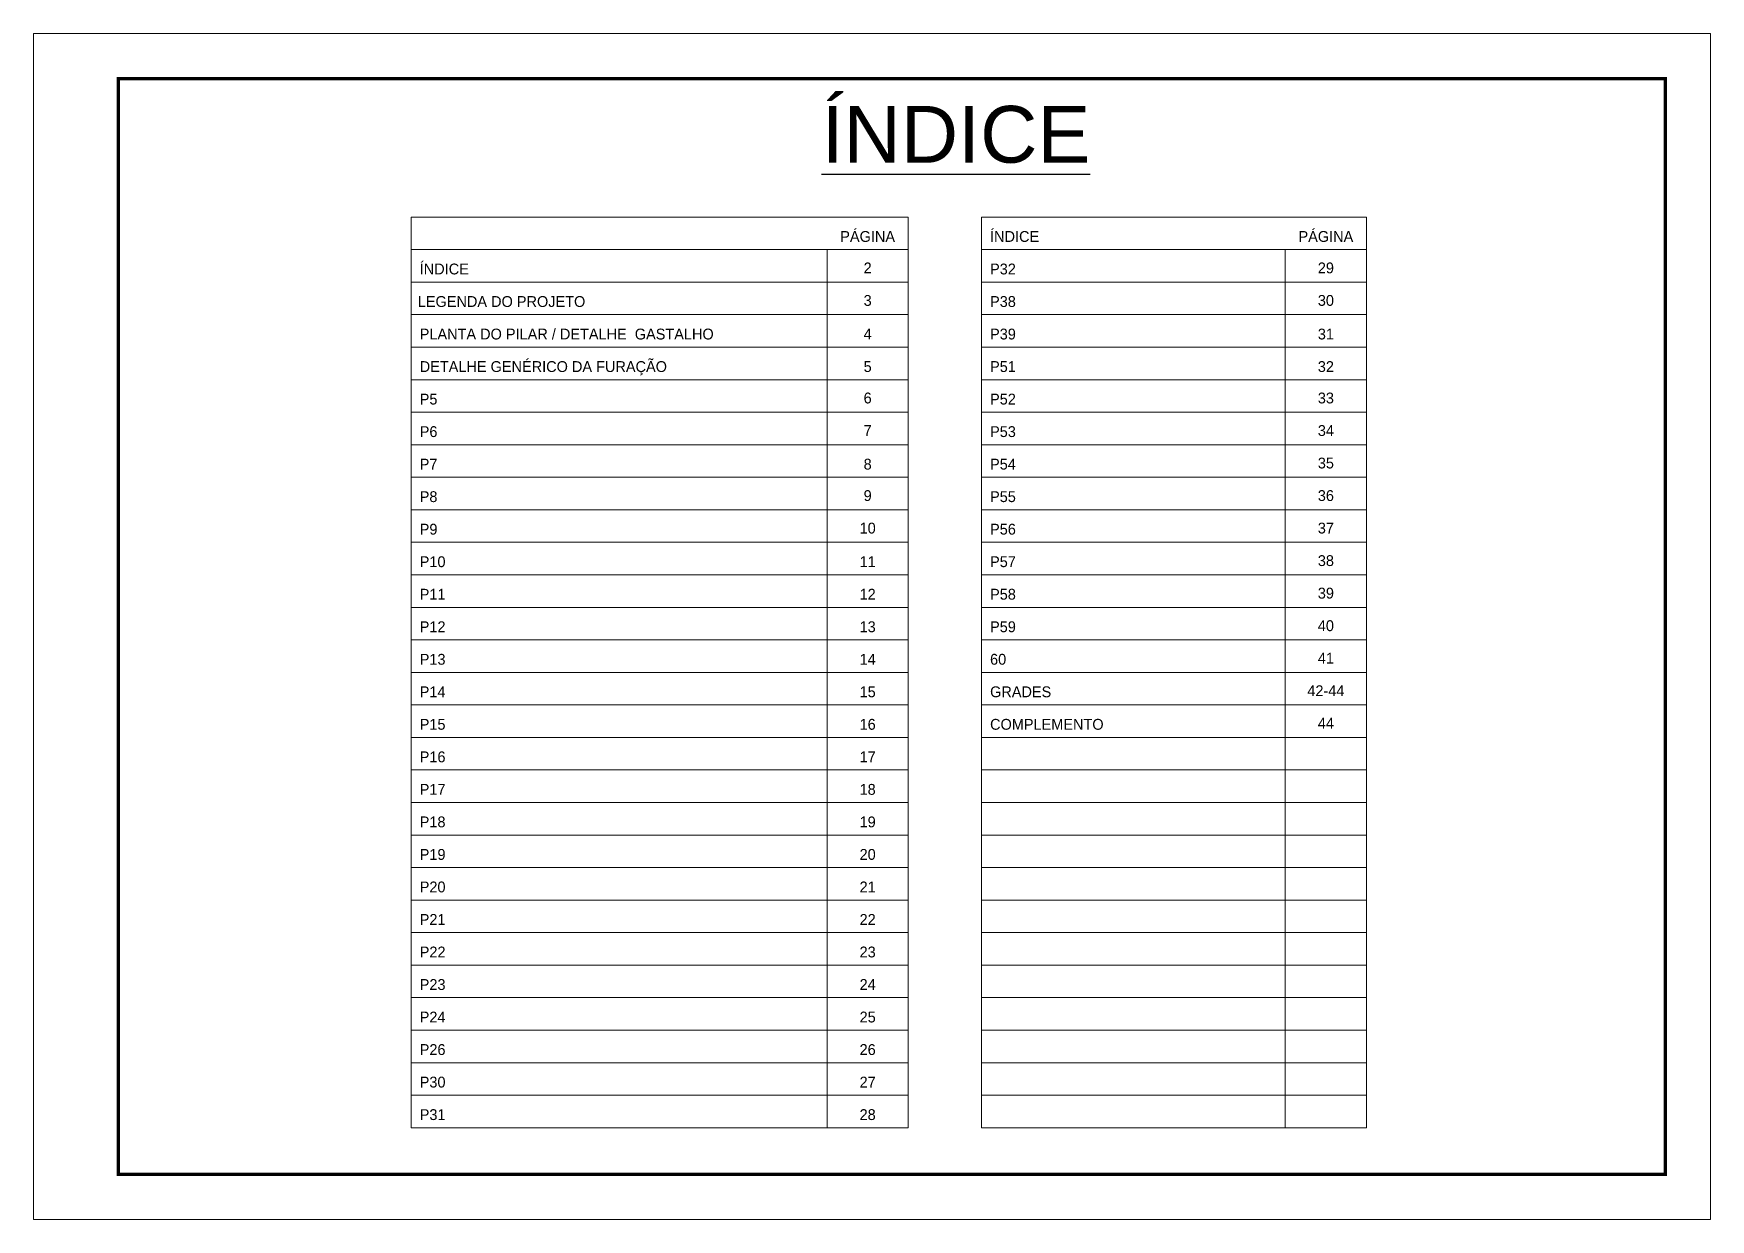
# Model space of a CAD drawing. Header units: millimetres. Extents: x 787 to 8287, y -592 to 17063.
# Drawn here: x 3024 to 4509, y 10894 to 11944 of the extents above; entities that cross this region are included whole.
import ezdxf
from ezdxf.enums import TextEntityAlignment as Align

# ---------------------------------------------------------------- set-up
doc = ezdxf.new("R2010")
doc.units = ezdxf.units.MM
doc.layers.add('CARIMBO', color=255, linetype='Continuous', lineweight=9)
doc.layers.add('Folhas', color=255, linetype='Continuous', lineweight=9)
doc.styles.add('ARIAL', font='arial.ttf')
doc.styles.add('Tecnologia', font='')
doc.styles.get('Tecnologia').set_extended_font_data('Forgotten Futurist')

msp = doc.modelspace()

# ---------------------------------------------------------------- linework, layer by layer
at = {"layer": 'CARIMBO'}
for p, q in [((3358.48, 11781.65), (3798.56, 11781.65)), ((3358.48, 11781.65), (3358.48, 10975.36)), ((3798.56, 11781.65), (3798.56, 10975.36)), ((3863.55, 11781.65), (4204.34, 11781.65)), ((3863.55, 11781.65), (3863.55, 10975.36)), ((4204.34, 11781.65), (4204.34, 10975.36)), ((3358.48, 11752.86), (3798.56, 11752.86)), ((3726.74, 11752.86), (3726.74, 10975.36)), ((3863.55, 11752.86), (4204.34, 11752.86)), ((4132.52, 11752.86), (4132.52, 10975.36)), ((3358.48, 11724.06), (3798.56, 11724.06)), ((3863.55, 11724.06), (4204.34, 11724.06)), ((3358.48, 11695.26), (3798.56, 11695.26)), ((3863.55, 11695.26), (4204.34, 11695.26)), ((3358.48, 11666.47), (3798.56, 11666.47)), ((3863.55, 11666.47), (4204.34, 11666.47)), ((3358.48, 11637.67), (3798.56, 11637.67)), ((3863.55, 11637.67), (4204.34, 11637.67)), ((3358.48, 11608.88), (3798.56, 11608.88)), ((3863.55, 11608.88), (4204.34, 11608.88)), ((3358.48, 11580.08), (3798.56, 11580.08)), ((3863.55, 11580.08), (4204.34, 11580.08)), ((3358.48, 11551.28), (3798.56, 11551.28)), ((3863.55, 11551.28), (4204.34, 11551.28)), ((3358.48, 11522.49), (3798.56, 11522.49)), ((3863.55, 11522.49), (4204.34, 11522.49)), ((3358.48, 11493.69), (3798.56, 11493.69)), ((3863.55, 11493.69), (4204.34, 11493.69)), ((3358.48, 11464.89), (3798.56, 11464.89)), ((3863.55, 11464.89), (4204.34, 11464.89)), ((3358.48, 11436.1), (3798.56, 11436.1)), ((3863.55, 11436.1), (4204.34, 11436.1)), ((3358.48, 11407.3), (3798.56, 11407.3)), ((3863.55, 11407.3), (4204.34, 11407.3)), ((3358.48, 11378.51), (3798.56, 11378.51)), ((3863.55, 11378.51), (4204.34, 11378.51)), ((3358.48, 11349.71), (3798.56, 11349.71)), ((3863.55, 11349.71), (4204.34, 11349.71)), ((3358.48, 11320.91), (3798.56, 11320.91)), ((3863.55, 11320.91), (4204.34, 11320.91)), ((3358.48, 11292.12), (3798.56, 11292.12)), ((3863.55, 11292.12), (4204.34, 11292.12)), ((3358.48, 11263.32), (3798.56, 11263.32)), ((3863.55, 11263.32), (4204.34, 11263.32)), ((3358.48, 11234.52), (3798.56, 11234.52)), ((3863.55, 11234.52), (4204.34, 11234.52)), ((3358.48, 11205.73), (3798.56, 11205.73)), ((3863.55, 11205.73), (4204.34, 11205.73)), ((3358.48, 11176.93), (3798.56, 11176.93)), ((3863.55, 11176.93), (4204.34, 11176.93)), ((3358.48, 11148.14), (3798.56, 11148.14)), ((3863.55, 11148.14), (4204.34, 11148.14)), ((3358.48, 11119.34), (3798.56, 11119.34)), ((3863.55, 11119.34), (4204.34, 11119.34)), ((3358.48, 11090.54), (3798.56, 11090.54)), ((3863.55, 11090.54), (4204.34, 11090.54)), ((3358.48, 11061.75), (3798.56, 11061.75)), ((3863.55, 11061.75), (4204.34, 11061.75)), ((3358.48, 11032.95), (3798.56, 11032.95)), ((3863.55, 11032.95), (4204.34, 11032.95)), ((3358.48, 11004.15), (3798.56, 11004.15)), ((3863.55, 11004.15), (4204.34, 11004.15)), ((3358.48, 10975.36), (3798.56, 10975.36)), ((3863.55, 10975.36), (4204.34, 10975.36))]:
    msp.add_line(p, q, dxfattribs=at)
at = {"layer": 'Folhas'}
msp.add_lwpolyline([(3024, 10894.14), (4509, 10894.14), (4509, 11944.14), (3024, 11944.14)], close=True, dxfattribs=at)
at = {"layer": 'Folhas', "color": 30, "const_width": 3}
msp.add_lwpolyline([(3099, 10934.14), (4469, 10934.14), (4469, 11904.14), (3099, 11904.14)], close=True, dxfattribs=at)

# ---------------------------------------------------------------- texts
at = {"color": 0, "linetype": 'Continuous', "ltscale": 5, "style": 'ARIAL'}
msp.add_text('%%UÍNDICE', height=50.279, dxfattribs=at).set_placement((3840.81, 11829.79), align=Align.CENTER)
at = {"layer": 'CARIMBO', "style": 'Tecnologia'}
for s, height, p in [('PÁGINA', 9.599, (3762.65, 11759.66)), ('PÁGINA', 9.599, (4168.43, 11759.66)), ('2', 9.6, (3762.65, 11731.83)), ('29', 9.599, (4168.43, 11731.83)), ('3', 9.6, (3762.65, 11703.04)), ('30', 9.599, (4168.43, 11703.04)), ('4', 9.6, (3762.65, 11673.27)), ('31', 9.599, (4168.43, 11673.27)), ('5', 9.6, (3762.65, 11644.48)), ('32', 9.599, (4168.43, 11644.48)), ('6', 9.6, (3762.65, 11616.65)), ('33', 9.599, (4168.43, 11616.65)), ('7', 9.6, (3762.65, 11587.85)), ('34', 9.599, (4168.43, 11587.85)), ('35', 9.599, (4168.43, 11559.06)), ('8', 9.6, (3762.65, 11558.09)), ('9', 9.6, (3762.65, 11530.26)), ('36', 9.599, (4168.43, 11530.26)), ('10', 9.599, (3762.65, 11501.46)), ('37', 9.599, (4168.43, 11501.46)), ('11', 9.599, (3762.65, 11471.7)), ('38', 9.599, (4168.43, 11472.67)), ('12', 9.599, (3762.65, 11442.9)), ('39', 9.599, (4168.43, 11443.87)), ('13', 9.599, (3762.65, 11414.11)), ('40', 9.599, (4168.43, 11415.07)), ('14', 9.599, (3762.65, 11385.31)), ('41', 9.599, (4168.43, 11386.28)), ('15', 9.599, (3762.65, 11356.52)), ('42-44', 9.599, (4168.43, 11357.48)), ('16', 9.599, (3762.65, 11327.72)), ('44', 9.599, (4168.43, 11328.69)), ('17', 9.599, (3762.65, 11298.92)), ('18', 9.599, (3762.65, 11270.13)), ('19', 9.599, (3762.65, 11241.33)), ('20', 9.599, (3762.65, 11212.54)), ('21', 9.599, (3762.65, 11183.74)), ('22', 9.599, (3762.65, 11154.94)), ('23', 9.599, (3762.65, 11126.15)), ('24', 9.599, (3762.65, 11097.35)), ('25', 9.599, (3762.65, 11068.55)), ('26', 9.599, (3762.65, 11039.76)), ('27', 9.599, (3762.65, 11010.96)), ('28', 9.599, (3762.65, 10982.17))]:
    msp.add_text(s, height=height, dxfattribs=at).set_placement(p, align=Align.CENTER)
for s, height, p in [('ÍNDICE', 9.599, (3871.05, 11759.66)), ('ÍNDICE', 9.599, (3365.98, 11730.87)), ('P32', 9.599, (3871.05, 11730.87)), ('LEGENDA DO PROJETO', 9.5987, (3364.27, 11702.07)), ('P38', 9.599, (3871.05, 11702.07)), ('PLANTA DO PILAR / DETALHE  GASTALHO ', 9.5987, (3365.98, 11673.27)), ('P39', 9.599, (3871.05, 11673.27)), ('DETALHE GENÉRICO DA FURAÇÃO', 9.5987, (3365.98, 11644.48)), ('P51', 9.599, (3871.05, 11644.48)), ('P5', 9.599, (3365.98, 11615.68)), ('P52', 9.599, (3871.05, 11615.68)), ('P6', 9.599, (3365.98, 11586.89)), ('P53', 9.599, (3871.05, 11586.89)), ('P7', 9.599, (3365.98, 11558.09)), ('P54', 9.599, (3871.05, 11558.09)), ('P8', 9.599, (3365.98, 11529.29)), ('P55', 9.599, (3871.05, 11529.29)), ('P9', 9.599, (3365.98, 11500.5)), ('P56', 9.599, (3871.05, 11500.5)), ('P10', 9.599, (3365.98, 11471.7)), ('P57', 9.599, (3871.05, 11471.7)), ('P11', 9.599, (3365.98, 11442.9)), ('P58', 9.599, (3871.05, 11442.9)), ('P12', 9.599, (3365.98, 11414.11)), ('P59', 9.599, (3871.05, 11414.11)), ('P13', 9.599, (3365.98, 11385.31)), ('60', 9.599, (3871.05, 11385.31)), ('P14', 9.599, (3365.98, 11356.52)), ('GRADES', 9.599, (3871.05, 11356.52)), ('P15', 9.599, (3365.98, 11327.72)), ('COMPLEMENTO', 9.5987, (3871.05, 11327.72)), ('P16', 9.599, (3365.98, 11298.92)), ('P17', 9.599, (3365.98, 11270.13)), ('P18', 9.599, (3365.98, 11241.33)), ('P19', 9.599, (3365.98, 11212.54)), ('P20', 9.599, (3365.98, 11183.74)), ('P21', 9.599, (3365.98, 11154.94)), ('P22', 9.599, (3365.98, 11126.15)), ('P23', 9.599, (3365.98, 11097.35)), ('P24', 9.599, (3365.98, 11068.55)), ('P26', 9.599, (3365.98, 11039.76)), ('P30', 9.599, (3365.98, 11010.96)), ('P31', 9.599, (3365.98, 10982.17))]:
    msp.add_text(s, height=height, dxfattribs=at).set_placement(p)

doc.saveas('drawing.dxf')
